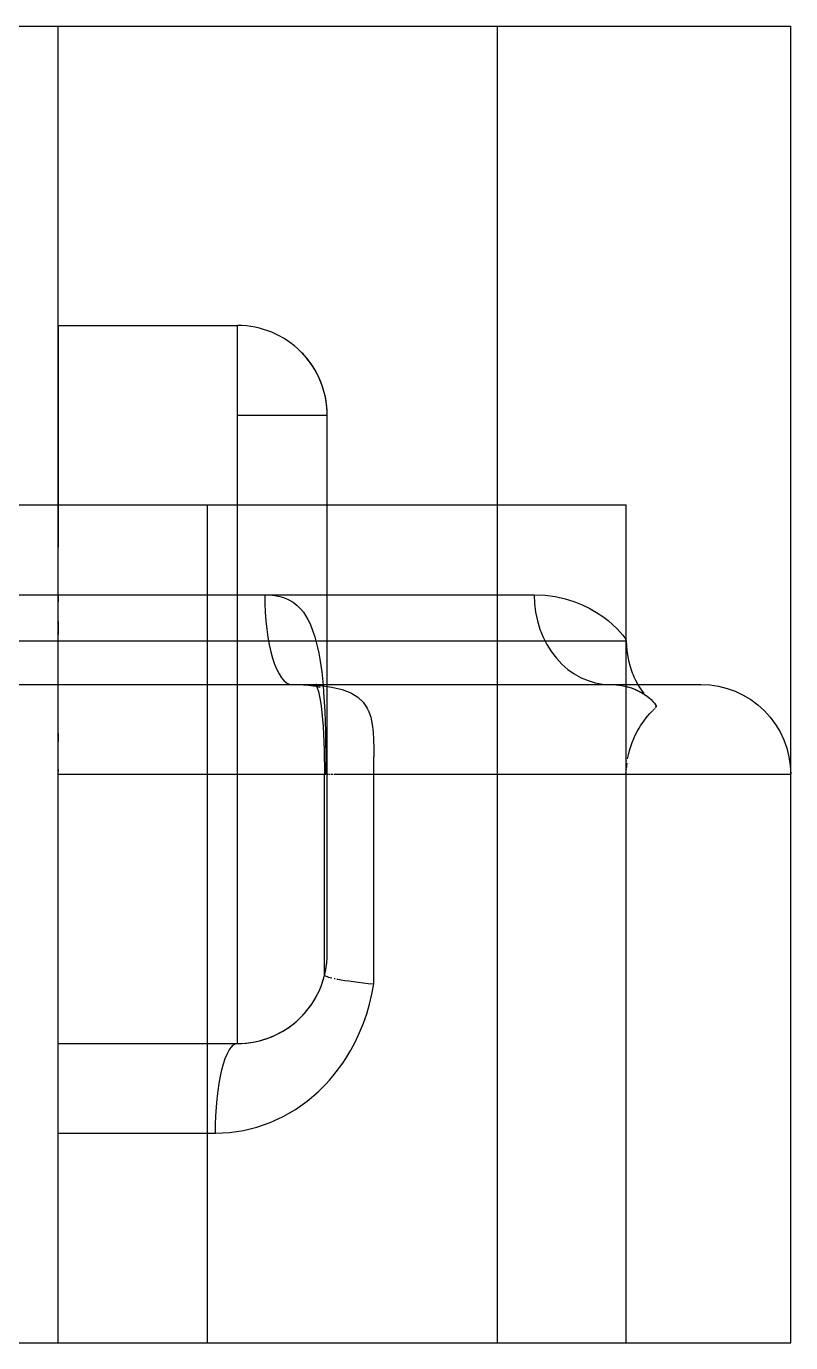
# Model space of a CAD drawing. Header units: millimetres. Extents: x 2 to 333, y 2 to 177.
# Drawn here: x 307.29 to 332.85, y 2 to 46 of the extents above; entities that cross this region are included whole.
import ezdxf

# ---------------------------------------------------------------- set-up
doc = ezdxf.new("R2010")
doc.units = ezdxf.units.MM
doc.layers.add('可见轮廓', color=7, linetype='Continuous')
doc.layers.add('隐藏线', color=5, linetype='Continuous')

msp = doc.modelspace()

# ---------------------------------------------------------------- linework, layer by layer
at = {"layer": '可见轮廓'}
for p, q in [((281.854, 46), (332.854, 46)), ((291.654, 46), (323.054, 46)), ((306.354, 46), (308.354, 46)), ((307.229, 46), (307.354, 46)), ((307.354, 46), (307.479, 46)), ((307.479, 46), (307.604, 46)), ((307.604, 46), (307.729, 46)), ((307.729, 46), (307.854, 46)), ((307.854, 46), (307.979, 46)), ((307.979, 46), (308.104, 46)), ((308.104, 46), (308.229, 46)), ((308.229, 46), (308.354, 46)), ((308.354, 36), (308.354, 46)), ((308.354, 46), (313.178, 46)), ((308.354, 2), (308.354, 46)), ((313.178, 46), (317.786, 46)), ((317.786, 46), (322.02, 46)), ((322.02, 46), (325.735, 46)), ((323.054, 2), (323.054, 46)), ((325.735, 46), (328.739, 46)), ((328.739, 46), (330.972, 46)), ((330.972, 46), (332.36, 46)), ((332.36, 46), (332.854, 46)), ((332.854, 46), (332.854, 46)), ((332.854, 2), (332.854, 46)), ((308.354, 36), (311.354, 36)), ((308.354, 36), (308.354, 35.755)), ((308.354, 33), (308.354, 36)), ((308.354, 12), (308.354, 36)), ((308.354, 35.755), (308.354, 35.069)), ((311.354, 36), (314.354, 36)), ((314.354, 35.755), (314.354, 36)), ((314.354, 35.069), (314.354, 35.755)), ((308.354, 35.069), (308.354, 33.966)), ((314.354, 33.966), (314.354, 35.069)), ((308.354, 33.966), (308.354, 32.485)), ((314.354, 32.485), (314.354, 33.966)), ((317.354, 32.966), (317.354, 32.985)), ((317.354, 32.94), (317.354, 32.966)), ((317.354, 32.865), (317.354, 32.906)), ((317.354, 32.817), (317.354, 32.865)), ((317.354, 32.762), (317.354, 32.817)), ((317.354, 32.289), (317.354, 32.762)), ((308.354, 32.485), (308.354, 30.659)), ((314.354, 30.659), (314.354, 32.485)), ((317.354, 31.589), (317.354, 32.289)), ((317.354, 30.681), (317.354, 31.589)), ((308.354, 30.659), (308.354, 28.585)), ((314.354, 28.585), (314.354, 30.659)), ((317.354, 29.589), (317.354, 30.681)), ((287.354, 30), (327.354, 30)), ((301.354, 30), (313.354, 30)), ((313.354, 2), (313.354, 30)), ((327.354, 2), (327.354, 30)), ((317.354, 28.331), (317.354, 29.589)), ((308.354, 26.339), (308.354, 28.585)), ((314.354, 26.339), (314.354, 28.585)), ((317.354, 26.956), (317.354, 28.331)), ((290.431, 27), (324.276, 27)), ((308.354, 24), (308.354, 27)), ((317.354, 25.499), (317.354, 26.956)), ((308.354, 24), (308.354, 26.339)), ((314.354, 24), (314.354, 26.339)), ((287.354, 25.456), (327.354, 25.456)), ((317.354, 24), (317.354, 25.499)), ((287.354, 24), (327.354, 24)), ((287.893, 24), (326.815, 24)), ((301.354, 24), (313.354, 24)), ((308.354, 23.356), (308.354, 24)), ((308.354, 24), (314.354, 24)), ((308.354, 2), (308.354, 24)), ((313.354, 2), (313.354, 24)), ((314.354, 21.661), (314.354, 24)), ((317.354, 22.501), (317.354, 24)), ((323.054, 2), (323.054, 24)), ((327.354, 2), (327.354, 24)), ((308.354, 22.713), (308.354, 23.356)), ((328.347, 23.228), (328.35, 23.282)), ((308.354, 22.075), (308.354, 22.713)), ((317.354, 21.044), (317.354, 22.501)), ((308.354, 21.441), (308.354, 22.075)), ((314.354, 19.415), (314.354, 21.661)), ((308.354, 20.816), (308.354, 21.441)), ((327.35, 21.231), (327.352, 21.288)), ((327.352, 21.288), (327.353, 21.346)), ((327.353, 21.346), (327.354, 21.404)), ((327.354, 21.115), (327.357, 21.144)), ((327.357, 21.144), (327.36, 21.173)), ((327.363, 21.202), (327.365, 21.231)), ((308.354, 2), (308.354, 21)), ((308.354, 20.199), (308.354, 20.816)), ((317.354, 19.669), (317.354, 21.044)), ((317.354, 21), (317.375, 21)), ((317.399, 21), (317.425, 21)), ((317.425, 21), (317.453, 21)), ((317.483, 21), (317.516, 21)), ((317.516, 21), (317.551, 21)), ((317.587, 21), (317.703, 21)), ((317.703, 21), (317.835, 21)), ((317.835, 21), (317.981, 21)), ((317.981, 21), (318.142, 21)), ((318.142, 21), (318.317, 21)), ((318.317, 21), (318.504, 21)), ((318.504, 21), (318.701, 21)), ((318.701, 21), (318.909, 21)), ((318.909, 17.494), (318.909, 21)), ((318.909, 21), (319.903, 21)), ((319.903, 21), (320.874, 21)), ((320.874, 21), (321.818, 21)), ((321.818, 21), (322.735, 21)), ((322.735, 21), (323.619, 21)), ((323.619, 21), (324.473, 21)), ((324.473, 21), (325.293, 21)), ((325.293, 21), (326.079, 21)), ((326.079, 21), (326.467, 21)), ((326.467, 21), (326.846, 21)), ((326.846, 21), (327.214, 21)), ((327.214, 21), (327.573, 21)), ((327.339, 21), (327.343, 21.029)), ((327.343, 21.029), (327.347, 21.058)), ((327.573, 21), (327.92, 21)), ((327.92, 21), (328.257, 21)), ((328.257, 21), (328.584, 21)), ((328.584, 21), (328.899, 21)), ((328.899, 21), (329.804, 21)), ((329.804, 21), (330.599, 21)), ((330.599, 21), (331.28, 21)), ((331.28, 21), (331.845, 21)), ((331.845, 21), (332.281, 21)), ((332.281, 21), (332.595, 21)), ((332.595, 21), (332.787, 21)), ((332.787, 21), (332.854, 21)), ((332.854, 11.5), (332.854, 21)), ((332.854, 2), (332.854, 21)), ((308.354, 19.593), (308.354, 20.199)), ((308.354, 19), (308.354, 19.593)), ((314.354, 17.341), (314.354, 19.415)), ((317.354, 18.411), (317.354, 19.669)), ((308.354, 17.504), (308.354, 19)), ((317.354, 17.319), (317.354, 18.411)), ((308.354, 16.139), (308.354, 17.504)), ((314.354, 15.515), (314.354, 17.341)), ((317.354, 16.411), (317.354, 17.319)), ((318.909, 13.989), (318.909, 17.494)), ((317.354, 15.711), (317.354, 16.411)), ((308.354, 14.93), (308.354, 16.139)), ((314.354, 14.034), (314.354, 15.515)), ((317.354, 15.238), (317.354, 15.711)), ((317.354, 15.183), (317.354, 15.238)), ((317.354, 15.135), (317.354, 15.183)), ((317.354, 15.06), (317.354, 15.094)), ((317.354, 15.034), (317.354, 15.06)), ((317.354, 15), (317.354, 15.004)), ((308.354, 13.9), (308.354, 14.93)), ((317.273, 14.275), (317.288, 14.263)), ((317.288, 14.263), (317.314, 14.25)), ((317.314, 14.25), (317.349, 14.236)), ((317.349, 14.236), (317.394, 14.222)), ((317.394, 14.222), (317.449, 14.207)), ((317.449, 14.207), (317.514, 14.191)), ((317.587, 14.175), (317.601, 14.172)), ((317.601, 14.172), (317.615, 14.169)), ((317.673, 14.158), (317.688, 14.155)), ((317.688, 14.155), (317.704, 14.152)), ((317.704, 14.152), (317.818, 14.132)), ((317.818, 14.132), (317.944, 14.111)), ((317.944, 14.111), (318.081, 14.091)), ((318.081, 14.091), (318.229, 14.07)), ((308.354, 13.089), (308.354, 13.9)), ((314.354, 12.931), (314.354, 14.034)), ((318.229, 14.07), (318.386, 14.049)), ((318.386, 14.049), (318.552, 14.029)), ((318.552, 14.029), (318.726, 14.009)), ((318.726, 14.009), (318.909, 13.989)), ((318.77, 13.319), (318.848, 13.651)), ((318.848, 13.651), (318.909, 13.989)), ((318.675, 12.993), (318.77, 13.319)), ((308.354, 12.494), (308.354, 13.089)), ((314.354, 12.245), (314.354, 12.931)), ((318.565, 12.676), (318.675, 12.993)), ((308.354, 12.129), (308.354, 12.494)), ((318.299, 12.067), (318.439, 12.367)), ((318.439, 12.367), (318.565, 12.676)), ((308.354, 12), (308.354, 12.129)), ((308.354, 11.984), (308.354, 12)), ((308.354, 12), (311.354, 12)), ((308.354, 2), (308.354, 12)), ((308.354, 11.939), (308.354, 11.984)), ((308.354, 11.867), (308.354, 11.939)), ((311.354, 12), (314.354, 12)), ((314.14, 11.871), (314.21, 11.942)), ((314.21, 11.942), (314.282, 11.986)), ((314.282, 11.986), (314.354, 12)), ((314.354, 12), (314.354, 12.245)), ((318.144, 11.778), (318.299, 12.067)), ((308.354, 11.772), (308.354, 11.867)), ((308.354, 11.647), (308.354, 11.772)), ((308.354, 11.492), (308.354, 11.647)), ((308.354, 11.313), (308.354, 11.492)), ((313.886, 11.319), (313.945, 11.494)), ((313.945, 11.494), (314.007, 11.646)), ((314.007, 11.646), (314.072, 11.772)), ((314.072, 11.772), (314.14, 11.871)), ((317.976, 11.5), (318.144, 11.778)), ((332.854, 2), (332.854, 11.5)), ((308.354, 11.121), (308.354, 11.313)), ((308.354, 10.907), (308.354, 11.121)), ((313.784, 10.903), (313.833, 11.121)), ((313.833, 11.121), (313.886, 11.319)), ((308.354, 10.665), (308.354, 10.907)), ((308.354, 10.408), (308.354, 10.665)), ((313.704, 10.414), (313.741, 10.667)), ((313.741, 10.667), (313.784, 10.903)), ((308.354, 10.148), (308.354, 10.408)), ((308.354, 9.877), (308.354, 10.148)), ((313.649, 9.871), (313.673, 10.148)), ((313.673, 10.148), (313.704, 10.414)), ((308.354, 9.585), (308.354, 9.877)), ((313.631, 9.585), (313.649, 9.871)), ((308.354, 9.288), (308.354, 9.585)), ((308.354, 9), (308.354, 9.288)), ((313.617, 9), (313.621, 9.294)), ((313.621, 9.294), (313.631, 9.585)), ((308.354, 2), (308.354, 9)), ((308.354, 9), (308.68, 9)), ((308.68, 9), (309.006, 9)), ((309.006, 9), (309.331, 9)), ((309.331, 9), (309.657, 9)), ((309.657, 9), (309.981, 9)), ((309.981, 9), (310.306, 9)), ((310.306, 9), (310.63, 9)), ((310.63, 9), (310.953, 9)), ((310.953, 9), (311.289, 9)), ((311.289, 9), (311.624, 9)), ((311.624, 9), (311.959, 9)), ((311.959, 9), (312.292, 9)), ((312.292, 9), (312.625, 9)), ((312.625, 9), (312.957, 9)), ((312.957, 9), (313.287, 9)), ((313.287, 9), (313.617, 9)), ((281.854, 2), (332.854, 2)), ((287.369, 2), (327.339, 2)), ((291.654, 2), (323.054, 2)), ((301.354, 2), (313.354, 2)), ((306.354, 2), (308.354, 2)), ((307.229, 2), (307.354, 2)), ((307.354, 2), (307.479, 2)), ((307.479, 2), (307.604, 2)), ((307.604, 2), (307.729, 2)), ((307.729, 2), (307.854, 2)), ((307.854, 2), (307.979, 2)), ((307.979, 2), (308.104, 2)), ((308.104, 2), (308.229, 2)), ((308.229, 2), (308.354, 2)), ((308.354, 2), (310.846, 2)), ((308.354, 2), (313.178, 2)), ((308.354, 2), (332.834, 2)), ((310.846, 2), (313.304, 2)), ((313.178, 2), (317.786, 2)), ((313.304, 2), (315.705, 2)), ((315.705, 2), (318.029, 2)), ((317.786, 2), (322.02, 2)), ((318.029, 2), (320.244, 2)), ((320.244, 2), (322.336, 2)), ((322.02, 2), (325.735, 2)), ((322.336, 2), (324.287, 2)), ((324.287, 2), (326.079, 2)), ((325.735, 2), (328.739, 2)), ((326.079, 2), (327.604, 2)), ((327.604, 2), (328.957, 2)), ((328.739, 2), (330.972, 2)), ((328.957, 2), (330.125, 2)), ((330.125, 2), (331.1, 2)), ((330.972, 2), (332.36, 2)), ((331.1, 2), (331.856, 2)), ((331.856, 2), (332.403, 2)), ((332.36, 2), (332.854, 2)), ((332.403, 2), (332.736, 2)), ((332.736, 2), (332.854, 2)), ((332.854, 2), (332.854, 2))]:
    msp.add_line(p, q, dxfattribs=at)
for centre, start, end in [((314.354, 33), 45, 90), ((314.354, 33), 45, 90), ((314.354, 33), 0, 45), ((314.354, 33), 0, 45), ((314.354, 15), -45, 0), ((314.354, 15), -90, -45)]:
    msp.add_arc(centre, 3, start, end, dxfattribs=at)
at = {"layer": '隐藏线'}
for p, q in [((302.386, 46), (307.354, 46)), ((307.354, 46), (312.322, 46)), ((308.354, 24), (308.354, 46)), ((308.354, 46), (311.265, 46)), ((311.265, 46), (314.036, 46)), ((312.322, 46), (317.095, 46)), ((314.036, 46), (316.576, 46)), ((316.576, 46), (318.8, 46)), ((317.095, 46), (321.501, 46)), ((318.8, 46), (320.595, 46)), ((320.595, 46), (321.929, 46)), ((321.501, 46), (325.382, 46)), ((321.929, 46), (322.758, 46)), ((322.758, 46), (323.054, 46)), ((323.054, 46), (323.054, 46)), ((323.054, 2), (323.054, 46)), ((325.382, 46), (328.528, 46)), ((328.528, 46), (330.873, 46)), ((330.873, 46), (332.333, 46)), ((332.333, 46), (332.854, 46)), ((308.354, 35.985), (308.354, 36)), ((308.354, 24), (308.354, 36)), ((308.354, 35.941), (308.354, 35.985)), ((308.354, 35.87), (308.354, 35.941)), ((308.354, 35.772), (308.354, 35.87)), ((308.354, 35.645), (308.354, 35.772)), ((308.354, 35.493), (308.354, 35.645)), ((314.354, 35.985), (314.354, 36)), ((314.354, 35.941), (314.354, 35.985)), ((314.354, 35.87), (314.354, 35.941)), ((314.354, 35.772), (314.354, 35.87)), ((314.354, 35.645), (314.354, 35.772)), ((314.354, 35.493), (314.354, 35.645)), ((308.354, 35.318), (308.354, 35.493)), ((308.354, 35.121), (308.354, 35.318)), ((314.354, 35.318), (314.354, 35.493)), ((314.354, 35.121), (314.354, 35.318)), ((308.354, 34.903), (308.354, 35.121)), ((308.354, 34.666), (308.354, 34.903)), ((314.354, 35.085), (314.354, 35.121)), ((314.354, 35.048), (314.354, 35.085)), ((314.354, 34.973), (314.354, 35.011)), ((314.354, 34.934), (314.354, 34.973)), ((314.354, 34.855), (314.354, 34.895)), ((314.354, 34.815), (314.354, 34.855)), ((314.354, 34.615), (314.354, 34.815)), ((308.354, 34.414), (308.354, 34.666)), ((308.354, 34.148), (308.354, 34.414)), ((314.354, 34.404), (314.354, 34.615)), ((314.354, 34.185), (314.354, 34.404)), ((308.354, 33.871), (308.354, 34.148)), ((314.354, 33.957), (314.354, 34.185)), ((314.354, 33.723), (314.354, 33.957)), ((308.354, 33.585), (308.354, 33.871)), ((308.354, 33.294), (308.354, 33.585)), ((314.354, 33.485), (314.354, 33.723)), ((314.354, 33.243), (314.354, 33.485)), ((308.354, 33), (308.354, 33.294)), ((308.354, 30), (308.354, 33)), ((314.354, 33), (314.354, 33.243)), ((314.354, 33), (314.648, 33)), ((314.648, 33), (314.939, 33)), ((314.939, 33), (315.225, 33)), ((315.225, 33), (315.502, 33)), ((315.502, 33), (315.768, 33)), ((315.768, 33), (316.02, 33)), ((316.02, 33), (316.257, 33)), ((316.257, 33), (316.475, 33)), ((316.475, 33), (316.672, 33)), ((316.672, 33), (316.847, 33)), ((316.847, 33), (316.999, 33)), ((316.999, 33), (317.126, 33)), ((317.126, 33), (317.224, 33)), ((317.224, 33), (317.295, 33)), ((317.295, 33), (317.339, 33)), ((317.339, 33), (317.354, 33)), ((317.354, 24), (317.354, 33)), ((303.456, 30), (307.354, 30)), ((306.185, 30), (307.354, 30)), ((307.354, 30), (311.252, 30)), ((307.354, 30), (308.523, 30)), ((308.354, 27), (308.354, 30)), ((308.523, 30), (309.646, 30)), ((309.646, 30), (310.683, 30)), ((310.683, 30), (311.597, 30)), ((311.252, 30), (314.996, 30)), ((311.597, 30), (312.337, 30)), ((312.337, 30), (312.888, 30)), ((312.888, 30), (313.232, 30)), ((313.232, 30), (313.354, 30)), ((313.354, 16), (313.354, 30)), ((314.996, 30), (318.452, 30)), ((318.452, 30), (321.496, 30)), ((321.496, 30), (323.964, 30)), ((323.964, 30), (325.802, 30)), ((325.802, 30), (326.946, 30)), ((326.946, 30), (327.354, 30)), ((327.354, 27.728), (327.354, 30)), ((327.354, 25.731), (327.354, 30)), ((327.354, 25.731), (327.354, 27.728)), ((308.354, 26.706), (308.354, 27)), ((308.354, 26.939), (308.354, 27)), ((308.354, 26.989), (308.354, 27)), ((308.354, 27), (317.354, 27)), ((308.354, 26.939), (308.354, 26.767)), ((308.354, 26.843), (308.354, 26.911)), ((308.354, 26.755), (308.354, 26.843)), ((315.263, 27), (315.268, 26.706)), ((315.263, 27), (315.436, 26.995)), ((315.436, 26.995), (315.604, 26.978)), ((315.604, 26.978), (315.767, 26.947)), ((315.767, 26.947), (315.924, 26.899)), ((315.924, 26.899), (316.074, 26.833)), ((317.354, 26.986), (317.354, 27)), ((317.354, 26.946), (317.354, 26.986)), ((317.354, 26.879), (317.354, 26.946)), ((317.354, 26.788), (317.354, 26.879)), ((324.276, 27), (324.643, 26.984)), ((324.276, 27), (324.289, 26.706)), ((324.643, 26.984), (324.987, 26.938)), ((324.987, 26.938), (325.308, 26.867)), ((325.308, 26.867), (325.607, 26.774)), ((308.354, 26.492), (308.354, 26.767)), ((308.354, 26.649), (308.354, 26.755)), ((308.354, 26.415), (308.354, 26.706)), ((308.354, 26.526), (308.354, 26.649)), ((308.354, 26.387), (308.354, 26.526)), ((308.354, 26.121), (308.354, 26.492)), ((308.354, 26.129), (308.354, 26.415)), ((315.268, 26.706), (315.281, 26.415)), ((315.281, 26.415), (315.302, 26.129)), ((316.074, 26.833), (316.217, 26.748)), ((316.217, 26.748), (316.351, 26.642)), ((316.351, 26.642), (316.475, 26.515)), ((316.475, 26.515), (316.557, 26.413)), ((316.557, 26.413), (316.633, 26.301)), ((317.354, 26.671), (317.354, 26.788)), ((317.354, 26.492), (317.354, 26.767)), ((317.354, 26.53), (317.354, 26.671)), ((317.354, 26.367), (317.354, 26.53)), ((317.354, 26.121), (317.354, 26.492)), ((324.289, 26.706), (324.325, 26.415)), ((324.325, 26.415), (324.386, 26.129)), ((325.607, 26.774), (325.882, 26.664)), ((325.882, 26.664), (326.135, 26.541)), ((326.135, 26.541), (326.364, 26.409)), ((326.364, 26.409), (326.57, 26.272)), ((308.354, 26.162), (308.354, 26.387)), ((308.354, 25.909), (308.354, 26.162)), ((308.354, 25.852), (308.354, 26.129)), ((308.354, 26.121), (308.354, 25.665)), ((315.302, 26.129), (315.332, 25.852)), ((316.633, 26.301), (316.705, 26.178)), ((316.705, 26.178), (316.772, 26.045)), ((316.772, 26.045), (316.834, 25.902)), ((317.354, 26.183), (317.354, 26.367)), ((317.354, 25.962), (317.354, 26.183)), ((317.354, 25.665), (317.354, 26.121)), ((317.354, 25.721), (317.354, 25.962)), ((324.386, 26.129), (324.47, 25.852)), ((326.57, 26.272), (326.752, 26.134)), ((326.752, 26.134), (326.911, 25.999)), ((326.911, 25.999), (327.045, 25.872)), ((308.354, 25.586), (308.354, 25.852)), ((308.354, 25.146), (308.354, 25.665)), ((308.354, 25.334), (308.354, 25.586)), ((315.332, 25.852), (315.371, 25.586)), ((315.371, 25.586), (315.416, 25.333)), ((316.834, 25.902), (316.89, 25.75)), ((316.89, 25.75), (316.942, 25.589)), ((316.942, 25.589), (316.99, 25.42)), ((317.354, 25.462), (317.354, 25.721)), ((317.354, 25.146), (317.354, 25.665)), ((324.47, 25.852), (324.576, 25.586)), ((324.576, 25.586), (324.704, 25.333)), ((327.045, 25.872), (327.156, 25.754)), ((327.156, 25.754), (327.242, 25.651)), ((327.242, 25.651), (327.304, 25.564)), ((327.304, 25.564), (327.341, 25.498)), ((327.354, 25.456), (327.354, 25.731)), ((327.354, 21.461), (327.354, 25.731)), ((308.354, 25.097), (308.354, 25.334)), ((308.354, 25.014), (308.354, 25.332)), ((308.354, 24.585), (308.354, 25.146)), ((308.354, 24.879), (308.354, 25.097)), ((315.416, 25.333), (315.47, 25.097)), ((315.47, 25.097), (315.53, 24.879)), ((316.99, 25.42), (317.034, 25.236)), ((317.034, 25.236), (317.074, 25.045)), ((317.354, 25.189), (317.354, 25.462)), ((317.354, 24.902), (317.354, 25.189)), ((317.354, 24.585), (317.354, 25.146)), ((324.704, 25.333), (324.853, 25.097)), ((324.853, 25.097), (325.02, 24.879)), ((327.341, 25.498), (327.354, 25.456)), ((327.354, 25.327), (327.354, 25.456)), ((327.354, 25.456), (327.373, 25.122)), ((327.354, 25.195), (327.354, 25.327)), ((327.354, 25.058), (327.354, 25.195)), ((327.373, 25.122), (327.428, 24.8)), ((308.354, 24.684), (308.354, 25.014)), ((308.354, 24.682), (308.354, 24.879)), ((308.354, 24.344), (308.354, 24.684)), ((308.354, 24.507), (308.354, 24.682)), ((315.53, 24.879), (315.596, 24.681)), ((315.596, 24.681), (315.667, 24.506)), ((317.074, 25.045), (317.11, 24.845)), ((317.11, 24.845), (317.141, 24.639)), ((317.354, 24.607), (317.354, 24.902)), ((325.02, 24.879), (325.205, 24.681)), ((325.205, 24.681), (325.405, 24.506)), ((327.354, 24.917), (327.354, 25.058)), ((327.354, 24.772), (327.354, 24.917)), ((327.354, 24.624), (327.354, 24.772)), ((327.428, 24.8), (327.481, 24.601)), ((308.354, 24), (308.354, 24.585)), ((308.354, 24.355), (308.354, 24.507)), ((308.354, 24.228), (308.354, 24.355)), ((308.354, 24), (308.354, 24.344)), ((308.354, 24.13), (308.354, 24.228)), ((315.667, 24.506), (315.744, 24.354)), ((315.744, 24.354), (315.825, 24.228)), ((315.825, 24.228), (315.909, 24.129)), ((317.141, 24.639), (317.169, 24.425)), ((317.169, 24.425), (317.194, 24.205)), ((317.194, 24.205), (317.215, 23.979)), ((317.354, 24.305), (317.354, 24.607)), ((317.354, 24), (317.354, 24.585)), ((317.354, 24), (317.354, 24.305)), ((325.405, 24.506), (325.618, 24.354)), ((325.618, 24.354), (325.843, 24.228)), ((325.843, 24.228), (326.078, 24.129)), ((327.354, 24.472), (327.354, 24.624)), ((327.354, 24.316), (327.354, 24.472)), ((327.354, 24.236), (327.354, 24.316)), ((327.354, 24.154), (327.354, 24.236)), ((327.481, 24.601), (327.504, 24.526)), ((327.504, 24.526), (327.529, 24.454)), ((327.529, 24.454), (327.555, 24.385)), ((327.555, 24.385), (327.582, 24.319)), ((327.582, 24.319), (327.609, 24.256)), ((327.609, 24.256), (327.631, 24.209)), ((327.631, 24.209), (327.661, 24.147)), ((303.456, 24), (307.354, 24)), ((304.294, 24), (307.354, 24)), ((304.463, 24), (307.354, 24)), ((306.185, 24), (307.354, 24)), ((307.354, 24), (310.245, 24)), ((307.354, 24), (310.414, 24)), ((307.354, 24), (308.523, 24)), ((307.354, 24), (311.252, 24)), ((308.354, 24.059), (308.354, 24.13)), ((308.354, 24.015), (308.354, 24.059)), ((308.354, 24), (308.354, 24.015)), ((308.354, 24), (311.354, 24)), ((308.354, 24), (311.266, 24)), ((308.354, 19), (308.354, 24)), ((308.354, 23.656), (308.354, 24)), ((308.354, 23.415), (308.354, 24)), ((308.354, 2), (308.354, 24)), ((308.354, 12), (308.354, 24)), ((308.523, 24), (309.646, 24)), ((309.646, 24), (310.683, 24)), ((310.245, 24), (313.089, 24)), ((310.414, 24), (313.353, 24)), ((310.683, 24), (311.597, 24)), ((311.252, 24), (314.996, 24)), ((311.266, 24), (314.039, 24)), ((311.354, 24), (314.354, 24)), ((311.597, 24), (312.337, 24)), ((312.337, 24), (312.888, 24)), ((312.888, 24), (313.232, 24)), ((313.089, 24), (315.844, 24)), ((313.232, 24), (313.354, 24)), ((313.353, 24), (316.066, 24)), ((313.354, 13), (313.354, 24)), ((314.039, 24), (316.579, 24)), ((314.354, 24), (314.469, 24)), ((314.469, 24), (314.585, 24)), ((314.585, 24), (314.7, 24)), ((314.7, 24), (314.815, 24)), ((314.815, 24), (314.93, 24)), ((314.93, 24), (315.045, 24)), ((314.996, 24), (318.452, 24)), ((315.045, 24), (315.16, 24)), ((315.16, 24), (315.274, 24)), ((315.274, 24), (315.388, 24)), ((315.388, 24), (315.502, 24)), ((315.502, 24), (315.615, 24)), ((315.615, 24), (315.727, 24)), ((315.727, 24), (315.839, 24)), ((315.839, 24), (315.951, 24)), ((315.844, 24), (318.468, 24)), ((315.909, 24.129), (315.995, 24.058)), ((315.951, 24), (316.062, 24)), ((315.995, 24.058), (316.083, 24.014)), ((316.066, 24), (318.456, 24)), ((316.083, 24.014), (316.172, 24)), ((316.172, 24), (316.666, 23.992)), ((316.172, 24), (317.706, 24)), ((316.172, 24), (316.371, 23.998)), ((316.371, 23.998), (316.56, 23.991)), ((316.56, 23.991), (316.733, 23.978)), ((316.579, 24), (318.804, 24)), ((316.666, 23.992), (317.114, 23.965)), ((316.733, 23.978), (316.882, 23.961)), ((316.882, 23.961), (316.987, 23.943)), ((316.976, 24.021), (316.999, 23.997)), ((316.984, 23.994), (317.012, 23.919)), ((316.987, 23.943), (317.062, 23.926)), ((316.999, 23.997), (317.028, 23.969)), ((317.012, 23.919), (317.058, 23.761)), ((317.028, 23.969), (317.057, 23.946)), ((317.058, 23.761), (317.107, 23.545)), ((317.062, 23.926), (317.104, 23.913)), ((317.08, 23.93), (317.099, 23.918)), ((317.104, 23.913), (317.117, 23.909)), ((317.114, 23.965), (317.512, 23.913)), ((317.215, 23.979), (317.234, 23.747)), ((317.354, 23.747), (317.354, 24)), ((317.354, 23.415), (317.354, 24)), ((317.512, 23.913), (317.856, 23.832)), ((317.706, 24), (319.182, 24)), ((317.856, 23.832), (318.143, 23.721)), ((318.452, 24), (321.496, 24)), ((318.456, 24), (320.393, 24)), ((318.468, 24), (320.906, 24)), ((318.804, 24), (320.599, 24)), ((319.182, 24), (320.591, 24)), ((320.393, 24), (321.836, 24)), ((320.591, 24), (321.927, 24)), ((320.906, 24), (323.131, 24)), ((321.496, 24), (323.964, 24)), ((321.836, 24), (322.734, 24)), ((321.927, 24), (323.176, 24)), ((321.932, 24), (322.759, 24)), ((322.734, 24), (323.054, 24)), ((323.054, 2), (323.054, 24)), ((323.131, 24), (325.11, 24)), ((323.176, 24), (324.335, 24)), ((323.964, 24), (325.802, 24)), ((324.335, 24), (325.4, 24)), ((325.11, 24), (326.815, 24)), ((325.4, 24), (326.365, 24)), ((325.802, 24), (326.946, 24)), ((326.078, 24.129), (326.32, 24.058)), ((326.32, 24.058), (326.566, 24.014)), ((326.365, 24), (327.163, 24)), ((326.566, 24.014), (326.815, 24)), ((326.815, 24), (327.089, 24)), ((326.946, 24), (327.354, 24)), ((327.012, 23.992), (327.196, 23.969)), ((327.089, 24), (328.804, 24)), ((327.163, 24), (327.864, 24)), ((327.196, 23.969), (327.367, 23.933)), ((327.346, 23.938), (327.485, 23.898)), ((327.354, 24.071), (327.354, 24.154)), ((327.354, 23.988), (327.354, 24.071)), ((327.354, 13), (327.354, 24)), ((327.354, 23.904), (327.354, 23.988)), ((327.354, 23.819), (327.354, 23.904)), ((327.354, 23.734), (327.354, 23.819)), ((327.367, 23.933), (327.525, 23.887)), ((327.485, 23.898), (327.609, 23.853)), ((327.525, 23.887), (327.669, 23.832)), ((327.609, 23.853), (327.721, 23.803)), ((327.661, 24.147), (327.704, 24.065)), ((327.669, 23.832), (327.8, 23.771)), ((327.704, 24.065), (327.745, 23.993)), ((327.721, 23.803), (327.805, 23.76)), ((327.745, 23.993), (327.81, 23.888)), ((327.8, 23.771), (327.917, 23.704)), ((327.805, 23.76), (327.877, 23.718)), ((327.81, 23.888), (327.945, 23.702)), ((327.864, 24), (328.465, 24)), ((328.465, 24), (328.964, 24)), ((328.804, 24), (329.837, 24)), ((328.964, 24), (329.349, 24)), ((329.349, 24), (329.626, 24)), ((329.626, 24), (329.795, 24)), ((329.795, 24), (329.854, 24)), ((329.837, 24), (329.841, 24)), ((329.854, 24), (330.148, 23.986)), ((330.148, 23.986), (330.439, 23.942)), ((330.439, 23.942), (330.725, 23.871)), ((330.725, 23.871), (331.002, 23.772)), ((331.002, 23.772), (331.268, 23.646)), ((308.354, 23.316), (308.354, 23.656)), ((308.354, 22.854), (308.354, 23.415)), ((317.107, 23.545), (317.149, 23.291)), ((317.234, 23.747), (317.255, 23.426)), ((317.255, 23.426), (317.272, 23.096)), ((317.354, 15), (317.354, 23.747)), ((317.354, 23.393), (317.354, 23.695)), ((317.354, 22.854), (317.354, 23.415)), ((317.354, 23.098), (317.354, 23.393)), ((318.143, 23.721), (318.375, 23.579)), ((318.375, 23.579), (318.555, 23.408)), ((318.555, 23.408), (318.688, 23.21)), ((327.354, 23.648), (327.354, 23.734)), ((327.354, 23.389), (327.354, 23.648)), ((327.354, 23.125), (327.354, 23.389)), ((327.877, 23.718), (327.91, 23.697)), ((327.917, 23.704), (328.02, 23.636)), ((327.94, 23.677), (327.966, 23.659)), ((327.966, 23.659), (327.988, 23.643)), ((327.988, 23.643), (328.005, 23.629)), ((328.01, 23.628), (328.029, 23.609)), ((328.02, 23.636), (328.11, 23.567)), ((328.11, 23.567), (328.186, 23.5)), ((328.186, 23.5), (328.248, 23.436)), ((328.248, 23.436), (328.296, 23.377)), ((328.296, 23.377), (328.33, 23.325)), ((328.33, 23.325), (328.35, 23.282)), ((331.268, 23.646), (331.521, 23.494)), ((331.521, 23.494), (331.757, 23.319)), ((308.354, 22.986), (308.354, 23.316)), ((308.354, 22.668), (308.354, 22.986)), ((317.149, 23.291), (317.22, 22.599)), ((317.272, 23.096), (317.285, 22.759)), ((317.354, 22.811), (317.354, 23.098)), ((318.694, 23.199), (318.7, 23.188)), ((318.7, 23.188), (318.705, 23.177)), ((318.71, 23.166), (318.716, 23.155)), ((318.716, 23.155), (318.721, 23.144)), ((318.726, 23.133), (318.731, 23.121)), ((318.731, 23.121), (318.808, 22.903)), ((318.808, 22.903), (318.858, 22.666)), ((327.354, 22.856), (327.354, 23.125)), ((327.99, 22.845), (328.068, 22.94)), ((328.068, 22.94), (328.149, 23.032)), ((328.149, 23.032), (328.234, 23.121)), ((328.248, 23.135), (328.262, 23.149)), ((328.262, 23.149), (328.276, 23.162)), ((328.29, 23.175), (328.304, 23.189)), ((328.304, 23.189), (328.318, 23.202)), ((328.332, 23.215), (328.347, 23.228)), ((328.35, 23.282), (328.355, 23.249)), ((331.757, 23.319), (331.975, 23.121)), ((331.975, 23.121), (332.173, 22.903)), ((332.173, 22.903), (332.348, 22.667)), ((308.354, 22.335), (308.354, 22.854)), ((308.354, 22.369), (308.354, 22.668)), ((317.22, 22.599), (317.257, 21.814)), ((317.285, 22.759), (317.295, 22.415)), ((317.354, 22.335), (317.354, 22.854)), ((317.354, 22.538), (317.354, 22.811)), ((317.354, 22.279), (317.354, 22.538)), ((318.858, 22.666), (318.888, 22.414)), ((327.354, 22.583), (327.354, 22.856)), ((327.354, 22.306), (327.354, 22.583)), ((327.721, 22.433), (327.782, 22.54)), ((327.782, 22.54), (327.847, 22.644)), ((327.847, 22.644), (327.916, 22.746)), ((327.916, 22.746), (327.99, 22.845)), ((332.348, 22.667), (332.5, 22.414)), ((308.354, 22.369), (308.354, 22.091)), ((308.354, 21.879), (308.354, 22.335)), ((308.354, 21.838), (308.354, 22.091)), ((317.295, 22.415), (317.302, 22.066)), ((317.302, 22.066), (317.307, 21.713)), ((317.354, 21.879), (317.354, 22.335)), ((317.354, 22.038), (317.354, 22.279)), ((317.354, 21.817), (317.354, 22.038)), ((318.888, 22.414), (318.903, 22.149)), ((318.903, 22.149), (318.909, 21.872)), ((327.354, 22.027), (327.354, 22.306)), ((327.354, 21.745), (327.354, 22.027)), ((327.503, 21.928), (327.551, 22.062)), ((327.551, 22.062), (327.604, 22.194)), ((327.604, 22.194), (327.664, 22.324)), ((327.664, 22.324), (327.721, 22.433)), ((332.5, 22.414), (332.626, 22.148)), ((332.626, 22.148), (332.725, 21.871)), ((308.354, 21.508), (308.354, 21.879)), ((308.354, 21.613), (308.354, 21.838)), ((308.354, 21.474), (308.354, 21.613)), ((317.257, 21.814), (317.268, 21)), ((317.307, 21.713), (317.31, 21.357)), ((317.354, 21.508), (317.354, 21.879)), ((317.354, 21.633), (317.354, 21.817)), ((317.354, 21.47), (317.354, 21.633)), ((318.909, 21.872), (318.91, 21.586)), ((318.909, 21.295), (318.91, 21.586)), ((327.354, 21.461), (327.354, 21.745)), ((327.401, 21.513), (327.428, 21.653)), ((327.428, 21.653), (327.462, 21.791)), ((327.462, 21.791), (327.503, 21.928)), ((332.725, 21.871), (332.796, 21.585)), ((332.796, 21.585), (332.839, 21.294)), ((308.354, 21.233), (308.354, 21.508)), ((308.354, 21.351), (308.354, 21.474)), ((308.354, 21.245), (308.354, 21.351)), ((308.354, 21.157), (308.354, 21.245)), ((308.354, 21.061), (308.354, 21.233)), ((308.354, 21.157), (308.354, 21.089)), ((317.31, 21.357), (317.311, 21)), ((317.354, 21.233), (317.354, 21.508)), ((317.354, 21.329), (317.354, 21.47)), ((317.354, 21.212), (317.354, 21.329)), ((317.354, 21.061), (317.354, 21.233)), ((317.354, 21.054), (317.354, 21.121)), ((318.909, 21), (318.909, 21.295)), ((327.35, 21.231), (327.351, 21.26)), ((327.353, 21.346), (327.353, 21.375)), ((327.354, 21.461), (327.354, 21.447)), ((327.354, 21.432), (327.354, 21.461)), ((327.354, 21.447), (327.354, 21.432)), ((327.356, 21.36), (327.357, 21.346)), ((327.356, 21.13), (327.357, 21.144)), ((327.357, 21.346), (327.357, 21.331)), ((327.357, 21.144), (327.359, 21.159)), ((327.363, 21.259), (327.364, 21.245)), ((327.364, 21.245), (327.365, 21.231)), ((327.365, 21.231), (327.38, 21.372)), ((332.839, 21.294), (332.854, 21)), ((308.354, 21.04), (308.354, 21.089)), ((308.354, 21.011), (308.354, 21.04)), ((308.354, 21), (312.854, 21)), ((312.854, 21), (317.354, 21)), ((317.268, 14.287), (317.268, 21)), ((317.354, 21), (317.354, 21.061)), ((317.354, 21), (317.354, 21.014)), ((327.343, 21.029), (327.345, 21.043)), ((327.345, 21.043), (327.347, 21.058)), ((308.354, 13), (308.354, 19)), ((313.354, 2), (313.354, 16)), ((317.353, 14.936), (317.354, 15)), ((317.311, 14.494), (317.321, 14.557)), ((317.321, 14.557), (317.33, 14.62)), ((317.33, 14.62), (317.337, 14.683)), ((317.337, 14.683), (317.343, 14.746)), ((317.343, 14.746), (317.348, 14.81)), ((317.348, 14.81), (317.351, 14.873)), ((317.351, 14.873), (317.353, 14.936)), ((317.151, 13.918), (317.212, 14.088)), ((317.22, 14.113), (317.227, 14.138)), ((317.227, 14.138), (317.235, 14.163)), ((317.249, 14.213), (317.255, 14.238)), ((317.255, 14.238), (317.262, 14.263)), ((317.262, 14.263), (317.268, 14.289)), ((317.281, 14.342), (317.285, 14.36)), ((317.294, 14.405), (317.3, 14.432)), ((317.3, 14.432), (317.305, 14.462)), ((317.305, 14.462), (317.311, 14.494)), ((317.001, 13.59), (317.081, 13.751)), ((317.081, 13.751), (317.151, 13.918)), ((316.709, 13.143), (316.815, 13.285)), ((316.815, 13.285), (316.912, 13.434)), ((316.912, 13.434), (317.001, 13.59)), ((308.354, 2), (308.354, 13)), ((313.354, 2), (313.354, 13)), ((316.325, 12.739), (316.351, 12.762)), ((316.376, 12.785), (316.401, 12.808)), ((316.401, 12.808), (316.426, 12.831)), ((316.426, 12.831), (316.451, 12.855)), ((316.451, 12.855), (316.475, 12.879)), ((316.475, 12.879), (316.596, 13.007)), ((316.596, 13.007), (316.709, 13.143)), ((327.354, 2), (327.354, 13)), ((315.618, 12.28), (315.848, 12.399)), ((315.848, 12.399), (316.067, 12.538)), ((316.067, 12.538), (316.273, 12.695)), ((316.273, 12.695), (316.3, 12.717)), ((316.3, 12.717), (316.325, 12.739)), ((308.354, 12), (308.73, 12)), ((308.73, 12), (309.106, 12)), ((309.106, 12), (309.482, 12)), ((309.482, 12), (309.857, 12)), ((309.857, 12), (310.232, 12)), ((310.232, 12), (310.607, 12)), ((310.607, 12), (310.981, 12)), ((310.981, 12), (311.354, 12)), ((311.374, 12), (311.377, 12)), ((311.377, 12), (311.752, 12)), ((311.752, 12), (312.127, 12)), ((312.127, 12), (312.5, 12)), ((312.5, 12), (312.873, 12)), ((312.873, 12), (313.245, 12)), ((313.245, 12), (313.616, 12)), ((313.616, 12), (313.985, 12)), ((313.985, 12), (314.354, 12)), ((314.354, 12), (314.617, 12.012)), ((314.617, 12.012), (314.876, 12.046)), ((314.876, 12.046), (315.13, 12.103)), ((315.13, 12.103), (315.378, 12.181)), ((315.378, 12.181), (315.618, 12.28)), ((317.874, 11.347), (317.976, 11.5)), ((317.544, 10.911), (317.658, 11.052)), ((317.658, 11.052), (317.768, 11.197)), ((317.768, 11.197), (317.874, 11.347)), ((317.18, 10.514), (317.305, 10.642)), ((317.305, 10.642), (317.426, 10.774)), ((317.426, 10.774), (317.544, 10.911)), ((316.683, 10.076), (317.052, 10.39)), ((317.052, 10.39), (317.18, 10.514)), ((315.879, 9.561), (316.291, 9.799)), ((316.291, 9.799), (316.683, 10.076)), ((315.006, 9.206), (315.45, 9.362)), ((315.45, 9.362), (315.879, 9.561)), ((313.617, 9), (314.087, 9.023)), ((314.087, 9.023), (314.551, 9.092)), ((314.551, 9.092), (315.006, 9.206)), ((302.386, 2), (307.354, 2)), ((303.456, 2), (307.354, 2)), ((303.552, 2), (307.354, 2)), ((306.185, 2), (307.354, 2)), ((307.354, 2), (308.523, 2)), ((307.354, 2), (311.155, 2)), ((307.354, 2), (311.252, 2)), ((307.354, 2), (312.322, 2)), ((308.354, 2), (311.266, 2)), ((308.523, 2), (309.646, 2)), ((309.646, 2), (310.683, 2)), ((310.683, 2), (311.597, 2)), ((311.155, 2), (314.815, 2)), ((311.252, 2), (314.996, 2)), ((311.266, 2), (314.039, 2)), ((311.597, 2), (312.337, 2)), ((312.322, 2), (317.095, 2)), ((312.337, 2), (312.888, 2)), ((312.888, 2), (313.232, 2)), ((313.232, 2), (313.354, 2)), ((314.039, 2), (316.579, 2)), ((314.815, 2), (318.207, 2)), ((314.996, 2), (318.452, 2)), ((316.579, 2), (318.804, 2)), ((317.095, 2), (321.501, 2)), ((318.207, 2), (321.216, 2)), ((318.452, 2), (321.496, 2)), ((318.804, 2), (320.599, 2)), ((320.599, 2), (321.932, 2)), ((321.216, 2), (323.687, 2)), ((321.496, 2), (323.964, 2)), ((321.501, 2), (325.382, 2)), ((321.932, 2), (322.759, 2)), ((322.759, 2), (323.054, 2)), ((323.054, 2), (323.054, 2)), ((323.687, 2), (325.571, 2)), ((323.964, 2), (325.802, 2)), ((325.382, 2), (328.528, 2)), ((325.571, 2), (326.802, 2)), ((325.802, 2), (326.946, 2)), ((326.802, 2), (327.339, 2)), ((326.946, 2), (327.354, 2)), ((327.339, 2), (330.086, 2)), ((328.528, 2), (330.873, 2)), ((330.086, 2), (330.229, 2)), ((330.229, 2), (332.834, 2)), ((330.873, 2), (332.333, 2)), ((332.333, 2), (332.854, 2)), ((332.854, 2), (332.854, 2))]:
    msp.add_line(p, q, dxfattribs=at)
for start, end in [(45, 90), (37.2214, 45), (0, 37.2214)]:
    msp.add_arc((314.354, 33), 3, start, end, dxfattribs=at)

doc.saveas('drawing.dxf')
